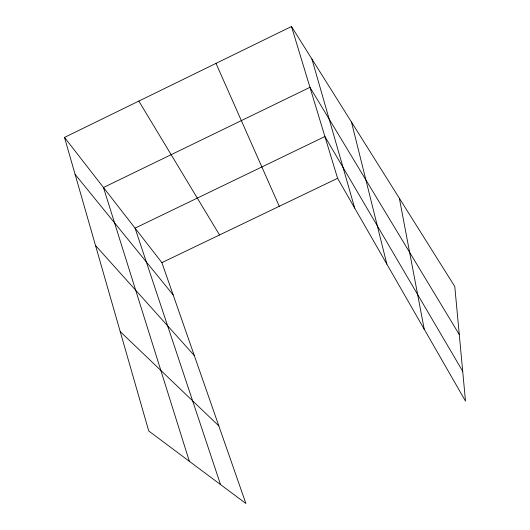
<?xml version="1.0" encoding="UTF-8"?>
<svg xmlns="http://www.w3.org/2000/svg" width="530" height="530" viewBox="0 0 530 530"><rect width="100%" height="100%" fill="white"/><g stroke="black" fill="none" stroke-linecap="round" stroke-linejoin="round"><path stroke-width="0.79" d="M64.501 137.409L161.895 262.635L245.887 503.5L148.731 430.976L64.501 137.409L291.48 26.5L454.786 286.525L465.499 401.137L337.597 178.299L291.48 26.5M161.895 262.635L337.597 178.299M120.217 331.581L218.824 425.895M95.513 245.503L194.285 355.511M75.088 174.31L173.158 294.925M459.278 334.556L309.964 87.331L103.469 187.514L189.349 461.292M138.84 101.084L219.539 234.969M462.71 371.311L324.91 136.541L135.057 228.125L220.526 484.572M216.008 63.375L279.277 206.289M311.938 59.075L354.709 208.118M351.469 122.013L386.854 264.112M399.355 198.266L424.232 329.236"/></g></svg>
